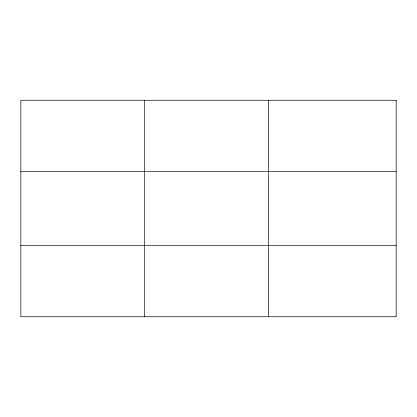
<?xml version="1.0" encoding="UTF-8"?>
<svg xmlns="http://www.w3.org/2000/svg" width="417" height="417" viewBox="0 0 417 417"><rect width="100%" height="100%" fill="white"/><g stroke="black" fill="none" stroke-linecap="round" stroke-linejoin="round"><path stroke-width="0.63" d="M144.699 100.252L144.699 316.748M268.548 100.252L268.548 316.748M20.85 171.695L396.15 171.695M20.85 245.305L396.15 245.305M396.15 100.252L396.15 316.748L20.85 316.748L20.85 100.252L396.15 100.252"/></g></svg>
